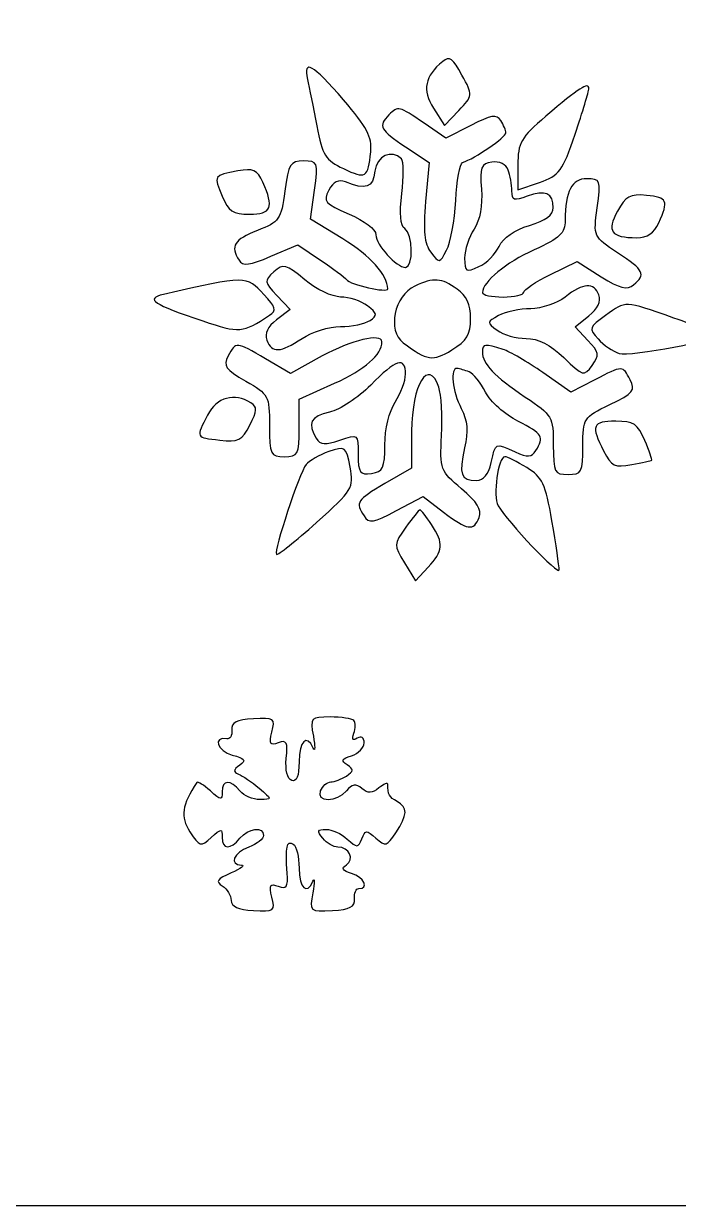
# Model space of a CAD drawing. Header units: centimetres. Extents: x -9.6 to 9.4, y -13.5 to 13.7.
# Drawn here: x -3.66 to 1.21, y -13.51 to -4.73 of the extents above; entities that cross this region are included whole.
import ezdxf

# ---------------------------------------------------------------- set-up
doc = ezdxf.new("R2010")
doc.units = ezdxf.units.CM
doc.header["$MEASUREMENT"] = 0
doc.layers.add('Layer 1', color=7, linetype='Continuous')

msp = doc.modelspace()

# ---------------------------------------------------------------- linework, layer by layer
at = {"layer": 'Layer 1'}
msp.add_open_spline([(-9.54113, 13.65267), (-9.54113, 13.65267), (9.40799, 13.65267), (9.40799, 13.65267), (9.40799, 13.65267), (9.41529, 13.65267), (9.42121, 13.64555), (9.42121, 13.63678), (9.42121, 13.63678), (9.42121, 13.63678), (9.42122, -13.49257), (9.42122, -13.49257), (9.42122, -13.49257), (9.42121, -13.50133), (9.41529, -13.50845), (9.40798, -13.50845), (9.40798, -13.50845), (9.40798, -13.50845), (-9.54113, -13.50846), (-9.54113, -13.50846), (-9.54113, -13.50846), (-9.54843, -13.50845), (-9.55435, -13.50133), (-9.55435, -13.49256), (-9.55435, -13.49256), (-9.55435, -13.49256), (-9.55436, 13.63678), (-9.55436, 13.63678), (-9.55436, 13.63678), (-9.55435, 13.64555), (-9.54843, 13.65267), (-9.54112, 13.65267), (-9.14638, 13.65267), (-9.54113, 13.65267), (-9.54113, 13.65267)], degree=3, knots=[0, 0, 0, 0, 0.1111111, 0.1111111, 0.1111111, 0.1111111, 0.2222222, 0.2222222, 0.2222222, 0.2222222, 0.3333333, 0.3333333, 0.3333333, 0.3333333, 0.4444444, 0.4444444, 0.4444444, 0.4444444, 0.5555556, 0.5555556, 0.5555556, 0.5555556, 0.6666667, 0.6666667, 0.6666667, 0.6666667, 0.7777778, 0.7777778, 0.7777778, 0.7777778, 1, 1, 1, 1.00001, 1.00001, 1.00001, 1.00001], dxfattribs=at)
at = {"layer": 'Layer 1', "color": 7}
for points, knots in [([(-1.28112, -5.29814), (-1.10736, -5.49941), (-1.06811, -5.5742), (-1.07939, -5.68256), (-1.07939, -5.68256), (-1.09968, -5.87755), (-1.11595, -5.88762), (-1.28247, -5.80822), (-1.28247, -5.80822), (-1.41546, -5.74479), (-1.43849, -5.70788), (-1.48023, -5.4912), (-1.48023, -5.4912), (-1.50622, -5.35632), (-1.53696, -5.20148), (-1.54855, -5.14712), (-1.54855, -5.14712), (-1.58191, -4.99064), (-1.51299, -5.02956), (-1.28112, -5.29814)], [0, 0, 0, 0, 0.1666667, 0.1666667, 0.1666667, 0.1666667, 0.3333333, 0.3333333, 0.3333333, 0.3333333, 0.5, 0.5, 0.5, 0.5, 0.6666667, 0.6666667, 0.6666667, 0.6666667, 1, 1, 1, 1]), ([(-0.40136, -5.11284), (-0.31963, -5.26459), (-0.31966, -5.26491), (-0.42484, -5.37687), (-0.42484, -5.37687), (-0.42484, -5.37687), (-0.53015, -5.48897), (-0.53015, -5.48897), (-0.53015, -5.48897), (-0.53015, -5.48897), (-0.61253, -5.35885), (-0.61253, -5.35885), (-0.61253, -5.35885), (-0.69841, -5.22321), (-0.67888, -5.12331), (-0.5447, -5.01195), (-0.5447, -5.01195), (-0.49522, -4.97089), (-0.46718, -4.99062), (-0.40136, -5.11284)], [0, 0, 0, 0, 0.1666667, 0.1666667, 0.1666667, 0.1666667, 0.3333333, 0.3333333, 0.3333333, 0.3333333, 0.5, 0.5, 0.5, 0.5, 0.6666667, 0.6666667, 0.6666667, 0.6666667, 1, 1, 1, 1]), ([(0.54085, -5.21285), (0.54085, -5.23373), (0.49505, -5.38658), (0.43908, -5.55252), (0.43908, -5.55252), (0.34633, -5.82746), (0.32296, -5.85918), (0.17548, -5.91024), (0.17548, -5.91024), (0.17548, -5.91024), (0.01365, -5.96627), (0.01365, -5.96627), (0.01365, -5.96627), (0.01365, -5.96627), (0.01367, -5.78185), (0.01367, -5.78185), (0.01367, -5.78185), (0.01369, -5.61619), (0.03491, -5.5793), (0.22236, -5.41906), (0.22236, -5.41906), (0.46955, -5.20774), (0.54085, -5.16157), (0.54085, -5.21285)], [0, 0, 0, 0, 0.1428571, 0.1428571, 0.1428571, 0.1428571, 0.2857143, 0.2857143, 0.2857143, 0.2857143, 0.4285714, 0.4285714, 0.4285714, 0.4285714, 0.5714286, 0.5714286, 0.5714286, 0.5714286, 0.7142857, 0.7142857, 0.7142857, 0.7142857, 1, 1, 1, 1]), ([(-0.6826, -5.47136), (-0.6826, -5.47136), (-0.52216, -5.58164), (-0.52216, -5.58164), (-0.52216, -5.58164), (-0.52216, -5.58164), (-0.33616, -5.48676), (-0.33616, -5.48676), (-0.33616, -5.48676), (-0.1857, -5.40999), (-0.14304, -5.40311), (-0.11286, -5.45072), (-0.11286, -5.45072), (-0.09235, -5.48308), (-0.07526, -5.52469), (-0.07489, -5.54316), (-0.07489, -5.54316), (-0.07428, -5.57367), (-0.3074, -5.73314), (-0.39675, -5.76335), (-0.39675, -5.76335), (-0.41709, -5.77023), (-0.44031, -5.89732), (-0.44836, -6.04578), (-0.44836, -6.04578), (-0.4564, -6.19425), (-0.48685, -6.36031), (-0.51602, -6.41481), (-0.51602, -6.41481), (-0.56791, -6.51178), (-0.57043, -6.51208), (-0.63311, -6.4291), (-0.63311, -6.4291), (-0.68119, -6.36545), (-0.69076, -6.27176), (-0.67148, -6.05344), (-0.67148, -6.05344), (-0.67148, -6.05344), (-0.6458, -5.76258), (-0.6458, -5.76258), (-0.6458, -5.76258), (-0.6458, -5.76258), (-0.82131, -5.64644), (-0.82131, -5.64644), (-0.82131, -5.64644), (-1.0098, -5.5217), (-1.02596, -5.49038), (-0.9441, -5.40852), (-0.9441, -5.40852), (-0.87592, -5.34034), (-0.87179, -5.34133), (-0.6826, -5.47136)], [0, 0, 0, 0, 0.0714286, 0.0714286, 0.0714286, 0.0714286, 0.1428571, 0.1428571, 0.1428571, 0.1428571, 0.2142857, 0.2142857, 0.2142857, 0.2142857, 0.2857143, 0.2857143, 0.2857143, 0.2857143, 0.3571429, 0.3571429, 0.3571429, 0.3571429, 0.4285714, 0.4285714, 0.4285714, 0.4285714, 0.5, 0.5, 0.5, 0.5, 0.5714286, 0.5714286, 0.5714286, 0.5714286, 0.6428571, 0.6428571, 0.6428571, 0.6428571, 0.7142857, 0.7142857, 0.7142857, 0.7142857, 0.7857143, 0.7857143, 0.7857143, 0.7857143, 0.8571429, 0.8571429, 0.8571429, 0.8571429, 1, 1, 1, 1]), ([(-0.8508, -5.73613), (-0.83493, -5.752), (-0.83404, -5.86797), (-0.84883, -5.99383), (-0.84883, -5.99383), (-0.86635, -6.14289), (-0.85855, -6.23328), (-0.82644, -6.25313), (-0.82644, -6.25313), (-0.76538, -6.29086), (-0.76073, -6.542), (-0.82109, -6.542), (-0.82109, -6.542), (-0.88914, -6.542), (-1.04075, -6.37416), (-1.04075, -6.29881), (-1.04075, -6.29881), (-1.04075, -6.2606), (-1.12732, -6.19424), (-1.24039, -6.14577), (-1.24039, -6.14577), (-1.42165, -6.06808), (-1.43549, -6.05173), (-1.39079, -5.96819), (-1.39079, -5.96819), (-1.35738, -5.90576), (-1.31792, -5.88591), (-1.26803, -5.90644), (-1.26803, -5.90644), (-1.1165, -5.96881), (-1.0628, -5.94961), (-1.04882, -5.82808), (-1.04882, -5.82808), (-1.03555, -5.71277), (-0.92534, -5.66159), (-0.8508, -5.73613)], [0, 0, 0, 0, 0.1, 0.1, 0.1, 0.1, 0.2, 0.2, 0.2, 0.2, 0.3, 0.3, 0.3, 0.3, 0.4, 0.4, 0.4, 0.4, 0.5, 0.5, 0.5, 0.5, 0.6, 0.6, 0.6, 0.6, 0.7, 0.7, 0.7, 0.7, 0.8, 0.8, 0.8, 0.8, 1, 1, 1, 1]), ([(-1.49746, -5.96751), (-1.49746, -5.96751), (-1.52616, -6.18382), (-1.52616, -6.18382), (-1.52616, -6.18382), (-1.52616, -6.18382), (-1.28643, -6.32996), (-1.28643, -6.32996), (-1.28643, -6.32996), (-1.08464, -6.45298), (-0.95289, -6.59967), (-0.95289, -6.70133), (-0.95289, -6.70133), (-0.95289, -6.73342), (-1.23311, -6.67025), (-1.26042, -6.632), (-1.26042, -6.632), (-1.2725, -6.61508), (-1.3587, -6.55001), (-1.45198, -6.48739), (-1.45198, -6.48739), (-1.45198, -6.48739), (-1.62158, -6.37355), (-1.62158, -6.37355), (-1.62158, -6.37355), (-1.62158, -6.37355), (-1.82183, -6.45938), (-1.82183, -6.45938), (-1.82183, -6.45938), (-1.98071, -6.52749), (-2.02949, -6.53354), (-2.05795, -6.4887), (-2.05795, -6.4887), (-2.12483, -6.38329), (-2.09556, -6.33582), (-1.92151, -6.26746), (-1.92151, -6.26746), (-1.75835, -6.20336), (-1.74608, -6.18573), (-1.71815, -5.97522), (-1.71815, -5.97522), (-1.69139, -5.77348), (-1.67751, -5.7512), (-1.5786, -5.7512), (-1.5786, -5.7512), (-1.47243, -5.7512), (-1.46972, -5.75842), (-1.49746, -5.96751)], [0, 0, 0, 0, 0.0769231, 0.0769231, 0.0769231, 0.0769231, 0.1538462, 0.1538462, 0.1538462, 0.1538462, 0.2307692, 0.2307692, 0.2307692, 0.2307692, 0.3076923, 0.3076923, 0.3076923, 0.3076923, 0.3846154, 0.3846154, 0.3846154, 0.3846154, 0.4615385, 0.4615385, 0.4615385, 0.4615385, 0.5384615, 0.5384615, 0.5384615, 0.5384615, 0.6153846, 0.6153846, 0.6153846, 0.6153846, 0.6923077, 0.6923077, 0.6923077, 0.6923077, 0.7692308, 0.7692308, 0.7692308, 0.7692308, 0.8461538, 0.8461538, 0.8461538, 0.8461538, 1, 1, 1, 1]), ([(-0.05784, -5.81837), (-0.04268, -5.85787), (-0.03028, -5.92762), (-0.03028, -5.97337), (-0.03028, -5.97337), (-0.03028, -6.04467), (-0.01406, -6.05039), (0.08324, -6.0134), (0.08324, -6.0134), (0.21632, -5.9628), (0.27725, -5.98947), (0.27725, -6.09831), (0.27725, -6.09831), (0.27725, -6.15177), (0.22082, -6.19353), (0.0995, -6.22988), (0.0995, -6.22988), (-0.01178, -6.26322), (-0.09575, -6.32152), (-0.12502, -6.38576), (-0.12502, -6.38576), (-0.15073, -6.4422), (-0.21902, -6.50991), (-0.27676, -6.53622), (-0.27676, -6.53622), (-0.3723, -6.57975), (-0.38175, -6.57411), (-0.38175, -6.47362), (-0.38175, -6.47362), (-0.38175, -6.41288), (-0.35032, -6.31521), (-0.31191, -6.25658), (-0.31191, -6.25658), (-0.26731, -6.18852), (-0.24746, -6.08188), (-0.25699, -5.96158), (-0.25699, -5.96158), (-0.27, -5.79733), (-0.25996, -5.77146), (-0.17866, -5.75986), (-0.17866, -5.75986), (-0.12365, -5.75201), (-0.0741, -5.77601), (-0.05784, -5.81837)], [0, 0, 0, 0, 0.0833333, 0.0833333, 0.0833333, 0.0833333, 0.1666667, 0.1666667, 0.1666667, 0.1666667, 0.25, 0.25, 0.25, 0.25, 0.3333333, 0.3333333, 0.3333333, 0.3333333, 0.4166667, 0.4166667, 0.4166667, 0.4166667, 0.5, 0.5, 0.5, 0.5, 0.5833333, 0.5833333, 0.5833333, 0.5833333, 0.6666667, 0.6666667, 0.6666667, 0.6666667, 0.75, 0.75, 0.75, 0.75, 0.8333333, 0.8333333, 0.8333333, 0.8333333, 1, 1, 1, 1]), ([(-1.88149, -5.90934), (-1.79655, -6.09577), (-1.81765, -6.1466), (-1.97999, -6.1466), (-1.97999, -6.1466), (-2.10385, -6.1466), (-2.13757, -6.12454), (-2.18361, -6.01339), (-2.18361, -6.01339), (-2.24753, -5.85906), (-2.24803, -5.85986), (-2.06821, -5.82571), (-2.06821, -5.82571), (-1.95233, -5.8037), (-1.9238, -5.81648), (-1.88149, -5.90934)], [0, 0, 0, 0, 0.2, 0.2, 0.2, 0.2, 0.4, 0.4, 0.4, 0.4, 0.6, 0.6, 0.6, 0.6, 1, 1, 1, 1]), ([(0.60314, -6.09865), (0.57462, -6.3136), (0.57512, -6.3147), (0.75539, -6.43399), (0.75539, -6.43399), (0.95307, -6.56481), (0.9673, -6.59334), (0.87366, -6.67106), (0.87366, -6.67106), (0.82409, -6.7122), (0.774, -6.69961), (0.63303, -6.61062), (0.63303, -6.61062), (0.63303, -6.61062), (0.45499, -6.49824), (0.45499, -6.49824), (0.45499, -6.49824), (0.45499, -6.49824), (0.25629, -6.59477), (0.25629, -6.59477), (0.25629, -6.59477), (0.147, -6.64787), (0.05758, -6.70714), (0.05758, -6.72649), (0.05758, -6.72649), (0.05758, -6.74584), (-0.01161, -6.76167), (-0.09618, -6.76167), (-0.09618, -6.76167), (-0.18076, -6.76167), (-0.24951, -6.74684), (-0.24897, -6.72872), (-0.24897, -6.72872), (-0.24656, -6.6473), (-0.07716, -6.50718), (0.13447, -6.41154), (0.13447, -6.41154), (0.32572, -6.32512), (0.36522, -6.28796), (0.36572, -6.19401), (0.36572, -6.19401), (0.36688, -5.97436), (0.41383, -5.883), (0.52552, -5.883), (0.52552, -5.883), (0.62732, -5.883), (0.63055, -5.89198), (0.60314, -6.09865)], [0, 0, 0, 0, 0.0769231, 0.0769231, 0.0769231, 0.0769231, 0.1538462, 0.1538462, 0.1538462, 0.1538462, 0.2307692, 0.2307692, 0.2307692, 0.2307692, 0.3076923, 0.3076923, 0.3076923, 0.3076923, 0.3846154, 0.3846154, 0.3846154, 0.3846154, 0.4615385, 0.4615385, 0.4615385, 0.4615385, 0.5384615, 0.5384615, 0.5384615, 0.5384615, 0.6153846, 0.6153846, 0.6153846, 0.6153846, 0.6923077, 0.6923077, 0.6923077, 0.6923077, 0.7692308, 0.7692308, 0.7692308, 0.7692308, 0.8461538, 0.8461538, 0.8461538, 0.8461538, 1, 1, 1, 1]), ([(0.9692, -6.0066), (1.12604, -6.02172), (1.13645, -6.04484), (1.061, -6.21044), (1.061, -6.21044), (1.02531, -6.28878), (0.9759, -6.32213), (0.89625, -6.32166), (0.89625, -6.32166), (0.70618, -6.32054), (0.67183, -6.27306), (0.75372, -6.12463), (0.75372, -6.12463), (0.81482, -6.01386), (0.8492, -5.99503), (0.9692, -6.0066)], [0, 0, 0, 0, 0.2, 0.2, 0.2, 0.2, 0.4, 0.4, 0.4, 0.4, 0.6, 0.6, 0.6, 0.6, 1, 1, 1, 1]), ([(-1.56961, -6.63387), (-1.48595, -6.70416), (-1.36617, -6.76167), (-1.30343, -6.76167), (-1.30343, -6.76167), (-1.24068, -6.76167), (-1.15097, -6.79095), (-1.10407, -6.82674), (-1.10407, -6.82674), (-1.03025, -6.88305), (-1.02765, -6.89773), (-1.08469, -6.9359), (-1.08469, -6.9359), (-1.12093, -6.96015), (-1.21978, -6.98043), (-1.30435, -6.98096), (-1.30435, -6.98096), (-1.38893, -6.98148), (-1.51743, -7.0212), (-1.58992, -7.06921), (-1.58992, -7.06921), (-1.75175, -7.17638), (-1.81358, -7.17941), (-1.85096, -7.08199), (-1.85096, -7.08199), (-1.87007, -7.0322), (-1.84595, -6.9814), (-1.77935, -6.93116), (-1.77935, -6.93116), (-1.77935, -6.93116), (-1.67892, -6.85541), (-1.67892, -6.85541), (-1.67892, -6.85541), (-1.67892, -6.85541), (-1.77789, -6.75007), (-1.77789, -6.75007), (-1.77789, -6.75007), (-1.87203, -6.64985), (-1.87307, -6.64135), (-1.79929, -6.5754), (-1.79929, -6.5754), (-1.72786, -6.51157), (-1.70967, -6.5162), (-1.56961, -6.63387)], [0, 0, 0, 0, 0.0833333, 0.0833333, 0.0833333, 0.0833333, 0.1666667, 0.1666667, 0.1666667, 0.1666667, 0.25, 0.25, 0.25, 0.25, 0.3333333, 0.3333333, 0.3333333, 0.3333333, 0.4166667, 0.4166667, 0.4166667, 0.4166667, 0.5, 0.5, 0.5, 0.5, 0.5833333, 0.5833333, 0.5833333, 0.5833333, 0.6666667, 0.6666667, 0.6666667, 0.6666667, 0.75, 0.75, 0.75, 0.75, 0.8333333, 0.8333333, 0.8333333, 0.8333333, 1, 1, 1, 1]), ([(-1.87331, -6.74202), (-1.78405, -6.83704), (-1.77785, -6.86075), (-1.83271, -6.89726), (-1.83271, -6.89726), (-2.03083, -7.02911), (-2.05502, -7.03117), (-2.32815, -6.93953), (-2.32815, -6.93953), (-2.69714, -6.81573), (-2.75811, -6.77469), (-2.62007, -6.74308), (-2.62007, -6.74308), (-2.00684, -6.60263), (-2.00426, -6.60263), (-1.87331, -6.74202)], [0, 0, 0, 0, 0.2, 0.2, 0.2, 0.2, 0.4, 0.4, 0.4, 0.4, 0.6, 0.6, 0.6, 0.6, 1, 1, 1, 1]), ([(-0.43667, -6.70343), (-0.36713, -6.75194), (-0.33782, -6.81659), (-0.33782, -6.92144), (-0.33782, -6.92144), (-0.33782, -7.04175), (-0.36469, -7.08684), (-0.47715, -7.15523), (-0.47715, -7.15523), (-0.61869, -7.24131), (-0.65913, -7.23528), (-0.83828, -7.10142), (-0.83828, -7.10142), (-0.95818, -7.01183), (-0.90474, -6.74994), (-0.75239, -6.68052), (-0.75239, -6.68052), (-0.60939, -6.61537), (-0.55751, -6.61914), (-0.43667, -6.70343)], [0, 0, 0, 0, 0.1666667, 0.1666667, 0.1666667, 0.1666667, 0.3333333, 0.3333333, 0.3333333, 0.3333333, 0.5, 0.5, 0.5, 0.5, 0.6666667, 0.6666667, 0.6666667, 0.6666667, 1, 1, 1, 1]), ([(0.61546, -6.74655), (0.63338, -6.79324), (0.60697, -6.84876), (0.54173, -6.9016), (0.54173, -6.9016), (0.54173, -6.9016), (0.44008, -6.98391), (0.44008, -6.98391), (0.44008, -6.98391), (0.44008, -6.98391), (0.5343, -7.0842), (0.5343, -7.0842), (0.5343, -7.0842), (0.6181, -7.1734), (0.62158, -7.1939), (0.56579, -7.26963), (0.56579, -7.26963), (0.50502, -7.35211), (0.49843, -7.35031), (0.35511, -7.21199), (0.35511, -7.21199), (0.25489, -7.11526), (0.16449, -7.06921), (0.07487, -7.06921), (0.07487, -7.06921), (0.00211, -7.06921), (-0.09442, -7.04215), (-0.13964, -7.00909), (-0.13964, -7.00909), (-0.21925, -6.95087), (-0.21892, -6.9474), (-0.12896, -6.89925), (-0.12896, -6.89925), (-0.07786, -6.87191), (0.02949, -6.8491), (0.10961, -6.84856), (0.10961, -6.84856), (0.18973, -6.84802), (0.30471, -6.80892), (0.36512, -6.76167), (0.36512, -6.76167), (0.50026, -6.65596), (0.57887, -6.65121), (0.61546, -6.74655)], [0, 0, 0, 0, 0.0833333, 0.0833333, 0.0833333, 0.0833333, 0.1666667, 0.1666667, 0.1666667, 0.1666667, 0.25, 0.25, 0.25, 0.25, 0.3333333, 0.3333333, 0.3333333, 0.3333333, 0.4166667, 0.4166667, 0.4166667, 0.4166667, 0.5, 0.5, 0.5, 0.5, 0.5833333, 0.5833333, 0.5833333, 0.5833333, 0.6666667, 0.6666667, 0.6666667, 0.6666667, 0.75, 0.75, 0.75, 0.75, 0.8333333, 0.8333333, 0.8333333, 0.8333333, 1, 1, 1, 1]), ([(1.1736, -6.91808), (1.34038, -6.97634), (1.48479, -7.03196), (1.4945, -7.04167), (1.4945, -7.04167), (1.52898, -7.07615), (0.84714, -7.20653), (0.76638, -7.1809), (0.76638, -7.1809), (0.7212, -7.16656), (0.65086, -7.11794), (0.61005, -7.07285), (0.61005, -7.07285), (0.5397, -6.99511), (0.54258, -6.98609), (0.66596, -6.89824), (0.66596, -6.89824), (0.82168, -6.78735), (0.79658, -6.78637), (1.1736, -6.91808)], [0, 0, 0, 0, 0.1666667, 0.1666667, 0.1666667, 0.1666667, 0.3333333, 0.3333333, 0.3333333, 0.3333333, 0.5, 0.5, 0.5, 0.5, 0.6666667, 0.6666667, 0.6666667, 0.6666667, 1, 1, 1, 1]), ([(-0.99682, -7.09406), (-0.99682, -7.19061), (-1.12285, -7.30107), (-1.34859, -7.40238), (-1.34859, -7.40238), (-1.34859, -7.40238), (-1.61189, -7.52054), (-1.61189, -7.52054), (-1.61189, -7.52054), (-1.61189, -7.52054), (-1.61189, -7.73421), (-1.61189, -7.73421), (-1.61189, -7.73421), (-1.61189, -7.93283), (-1.61962, -7.94787), (-1.72172, -7.94787), (-1.72172, -7.94787), (-1.82489, -7.94787), (-1.83158, -7.93387), (-1.83189, -7.71722), (-1.83189, -7.71722), (-1.83222, -7.49421), (-1.83806, -7.48325), (-2.00827, -7.38604), (-2.00827, -7.38604), (-2.16058, -7.29906), (-2.17809, -7.27389), (-2.13819, -7.19932), (-2.13819, -7.19932), (-2.08039, -7.09132), (-2.08239, -7.09117), (-1.86096, -7.22093), (-1.86096, -7.22093), (-1.86096, -7.22093), (-1.67702, -7.32873), (-1.67702, -7.32873), (-1.67702, -7.32873), (-1.67702, -7.32873), (-1.43974, -7.19897), (-1.43974, -7.19897), (-1.43974, -7.19897), (-1.22699, -7.08263), (-0.99682, -7.02811), (-0.99682, -7.09406)], [0, 0, 0, 0, 0.0833333, 0.0833333, 0.0833333, 0.0833333, 0.1666667, 0.1666667, 0.1666667, 0.1666667, 0.25, 0.25, 0.25, 0.25, 0.3333333, 0.3333333, 0.3333333, 0.3333333, 0.4166667, 0.4166667, 0.4166667, 0.4166667, 0.5, 0.5, 0.5, 0.5, 0.5833333, 0.5833333, 0.5833333, 0.5833333, 0.6666667, 0.6666667, 0.6666667, 0.6666667, 0.75, 0.75, 0.75, 0.75, 0.8333333, 0.8333333, 0.8333333, 0.8333333, 1, 1, 1, 1]), ([(-0.09591, -7.15047), (-0.04743, -7.16618), (0.08556, -7.24393), (0.19962, -7.32323), (0.19962, -7.32323), (0.19962, -7.32323), (0.40702, -7.46743), (0.40702, -7.46743), (0.40702, -7.46743), (0.40702, -7.46743), (0.58202, -7.37815), (0.58202, -7.37815), (0.58202, -7.37815), (0.79611, -7.26893), (0.79071, -7.26896), (0.84831, -7.3766), (0.84831, -7.3766), (0.88988, -7.45426), (0.87243, -7.47541), (0.69609, -7.56108), (0.69609, -7.56108), (0.50091, -7.65591), (0.49692, -7.66208), (0.49692, -7.86876), (0.49692, -7.86876), (0.49692, -8.06445), (0.48899, -8.07968), (0.38708, -8.07968), (0.38708, -8.07968), (0.28472, -8.07968), (0.27725, -8.06489), (0.27725, -7.86212), (0.27725, -7.86212), (0.27725, -7.65152), (0.27058, -7.64008), (0.06857, -7.50454), (0.06857, -7.50454), (-0.16183, -7.34994), (-0.24995, -7.25757), (-0.24995, -7.17064), (-0.24995, -7.17064), (-0.24995, -7.10877), (-0.23185, -7.1064), (-0.09591, -7.15047)], [0, 0, 0, 0, 0.0833333, 0.0833333, 0.0833333, 0.0833333, 0.1666667, 0.1666667, 0.1666667, 0.1666667, 0.25, 0.25, 0.25, 0.25, 0.3333333, 0.3333333, 0.3333333, 0.3333333, 0.4166667, 0.4166667, 0.4166667, 0.4166667, 0.5, 0.5, 0.5, 0.5, 0.5833333, 0.5833333, 0.5833333, 0.5833333, 0.6666667, 0.6666667, 0.6666667, 0.6666667, 0.75, 0.75, 0.75, 0.75, 0.8333333, 0.8333333, 0.8333333, 0.8333333, 1, 1, 1, 1]), ([(-0.82109, -7.33435), (-0.82109, -7.38353), (-0.85568, -7.47677), (-0.89797, -7.54155), (-0.89797, -7.54155), (-0.94257, -7.60987), (-0.97485, -7.74298), (-0.97485, -7.85852), (-0.97485, -7.85852), (-0.97485, -8.03164), (-0.98779, -8.05955), (-1.0737, -8.07175), (-1.0737, -8.07175), (-1.16014, -8.08402), (-1.17255, -8.06638), (-1.17255, -7.93125), (-1.17255, -7.93125), (-1.17255, -7.77743), (-1.17319, -7.77693), (-1.30907, -7.8243), (-1.30907, -7.8243), (-1.41685, -7.86187), (-1.4537, -7.85908), (-1.48413, -7.81103), (-1.48413, -7.81103), (-1.5535, -7.70151), (-1.52625, -7.64781), (-1.38564, -7.61693), (-1.38564, -7.61693), (-1.30954, -7.60021), (-1.17193, -7.50968), (-1.07985, -7.41574), (-1.07985, -7.41574), (-0.89252, -7.22463), (-0.82109, -7.20216), (-0.82109, -7.33435)], [0, 0, 0, 0, 0.1, 0.1, 0.1, 0.1, 0.2, 0.2, 0.2, 0.2, 0.3, 0.3, 0.3, 0.3, 0.4, 0.4, 0.4, 0.4, 0.5, 0.5, 0.5, 0.5, 0.6, 0.6, 0.6, 0.6, 0.7, 0.7, 0.7, 0.7, 0.8, 0.8, 0.8, 0.8, 1, 1, 1, 1]), ([(-0.57384, -7.43166), (-0.55542, -7.48602), (-0.54621, -7.64744), (-0.55337, -7.79037), (-0.55337, -7.79037), (-0.566, -8.04208), (-0.56135, -8.05448), (-0.40522, -8.18577), (-0.40522, -8.18577), (-0.28928, -8.28326), (-0.25235, -8.34289), (-0.27366, -8.39819), (-0.27366, -8.39819), (-0.31374, -8.5022), (-0.3611, -8.4953), (-0.53914, -8.3595), (-0.53914, -8.3595), (-0.53914, -8.3595), (-0.69066, -8.24393), (-0.69066, -8.24393), (-0.69066, -8.24393), (-0.69066, -8.24393), (-0.88894, -8.34852), (-0.88894, -8.34852), (-0.88894, -8.34852), (-1.06051, -8.43903), (-1.09287, -8.44424), (-1.12921, -8.38721), (-1.12921, -8.38721), (-1.19437, -8.28496), (-1.18564, -8.27143), (-0.97485, -8.1479), (-0.97485, -8.1479), (-0.97485, -8.1479), (-0.77715, -8.03204), (-0.77715, -8.03204), (-0.77715, -8.03204), (-0.77715, -8.03204), (-0.77575, -7.75931), (-0.77575, -7.75931), (-0.77575, -7.75931), (-0.77397, -7.41126), (-0.64931, -7.20896), (-0.57384, -7.43166)], [0, 0, 0, 0, 0.0833333, 0.0833333, 0.0833333, 0.0833333, 0.1666667, 0.1666667, 0.1666667, 0.1666667, 0.25, 0.25, 0.25, 0.25, 0.3333333, 0.3333333, 0.3333333, 0.3333333, 0.4166667, 0.4166667, 0.4166667, 0.4166667, 0.5, 0.5, 0.5, 0.5, 0.5833333, 0.5833333, 0.5833333, 0.5833333, 0.6666667, 0.6666667, 0.6666667, 0.6666667, 0.75, 0.75, 0.75, 0.75, 0.8333333, 0.8333333, 0.8333333, 0.8333333, 1, 1, 1, 1]), ([(-0.34788, -7.31828), (-0.31716, -7.33063), (-0.26239, -7.39807), (-0.22615, -7.46814), (-0.22615, -7.46814), (-0.18992, -7.53821), (-0.0816, -7.63568), (0.01456, -7.68474), (0.01456, -7.68474), (0.19918, -7.77892), (0.21213, -7.79996), (0.14792, -7.90144), (0.14792, -7.90144), (0.11521, -7.95315), (0.08658, -7.95517), (-0.00724, -7.91243), (-0.00724, -7.91243), (-0.15817, -7.84366), (-0.15078, -7.84034), (-0.18405, -7.99181), (-0.18405, -7.99181), (-0.20357, -8.08068), (-0.23963, -8.12361), (-0.29478, -8.12361), (-0.29478, -8.12361), (-0.4094, -8.12361), (-0.42594, -8.0779), (-0.38193, -7.88278), (-0.38193, -7.88278), (-0.3539, -7.75847), (-0.36053, -7.67992), (-0.4066, -7.59084), (-0.4066, -7.59084), (-0.47377, -7.46095), (-0.49133, -7.28659), (-0.43667, -7.29234), (-0.43667, -7.29234), (-0.41854, -7.29425), (-0.37859, -7.30592), (-0.34788, -7.31828)], [0, 0, 0, 0, 0.0909091, 0.0909091, 0.0909091, 0.0909091, 0.1818182, 0.1818182, 0.1818182, 0.1818182, 0.2727273, 0.2727273, 0.2727273, 0.2727273, 0.3636364, 0.3636364, 0.3636364, 0.3636364, 0.4545455, 0.4545455, 0.4545455, 0.4545455, 0.5454545, 0.5454545, 0.5454545, 0.5454545, 0.6363636, 0.6363636, 0.6363636, 0.6363636, 0.7272727, 0.7272727, 0.7272727, 0.7272727, 0.8181818, 0.8181818, 0.8181818, 0.8181818, 1, 1, 1, 1]), ([(-1.9702, -7.54732), (-1.92122, -7.57835), (-1.92255, -7.60681), (-1.97794, -7.71393), (-1.97794, -7.71393), (-2.03657, -7.82731), (-2.06397, -7.84088), (-2.20175, -7.82479), (-2.20175, -7.82479), (-2.38243, -7.8037), (-2.37997, -7.8088), (-2.29173, -7.63816), (-2.29173, -7.63816), (-2.22368, -7.50658), (-2.09282, -7.4696), (-1.9702, -7.54732)], [0, 0, 0, 0, 0.2, 0.2, 0.2, 0.2, 0.4, 0.4, 0.4, 0.4, 0.6, 0.6, 0.6, 0.6, 1, 1, 1, 1]), ([(0.95663, -7.82706), (0.98966, -7.90559), (1.01342, -7.97194), (1.00942, -7.97451), (1.00942, -7.97451), (1.00542, -7.97708), (0.93813, -7.99137), (0.85988, -8.00626), (0.85988, -8.00626), (0.73455, -8.03012), (0.70969, -8.01804), (0.65119, -7.90492), (0.65119, -7.90492), (0.55412, -7.7172), (0.56747, -7.68427), (0.74067, -7.68427), (0.74067, -7.68427), (0.87494, -7.68427), (0.90489, -7.70408), (0.95663, -7.82706)], [0, 0, 0, 0, 0.1666667, 0.1666667, 0.1666667, 0.1666667, 0.3333333, 0.3333333, 0.3333333, 0.3333333, 0.5, 0.5, 0.5, 0.5, 0.6666667, 0.6666667, 0.6666667, 0.6666667, 1, 1, 1, 1]), ([(-1.23329, -8.02584), (-1.20432, -8.18029), (-1.21336, -8.19517), (-1.48358, -8.43761), (-1.48358, -8.43761), (-1.63777, -8.57595), (-1.77129, -8.68178), (-1.78029, -8.67278), (-1.78029, -8.67278), (-1.80249, -8.65059), (-1.61047, -8.07074), (-1.55956, -8.0062), (-1.55956, -8.0062), (-1.53721, -7.97787), (-1.46142, -7.93465), (-1.39114, -7.91015), (-1.39114, -7.91015), (-1.26769, -7.86711), (-1.26233, -7.87104), (-1.23329, -8.02584)], [0, 0, 0, 0, 0.1666667, 0.1666667, 0.1666667, 0.1666667, 0.3333333, 0.3333333, 0.3333333, 0.3333333, 0.5, 0.5, 0.5, 0.5, 0.6666667, 0.6666667, 0.6666667, 0.6666667, 1, 1, 1, 1]), ([(0.08043, -8.02911), (0.19684, -8.10011), (0.21973, -8.14865), (0.26714, -8.42517), (0.26714, -8.42517), (0.29687, -8.59849), (0.32118, -8.76185), (0.32118, -8.78818), (0.32118, -8.78818), (0.32118, -8.83548), (-0.06147, -8.43425), (-0.13334, -8.31159), (-0.13334, -8.31159), (-0.17389, -8.24238), (-0.13327, -7.94777), (-0.08321, -7.94804), (-0.08321, -7.94804), (-0.06618, -7.94813), (0.00745, -7.98461), (0.08043, -8.02911)], [0, 0, 0, 0, 0.1666667, 0.1666667, 0.1666667, 0.1666667, 0.3333333, 0.3333333, 0.3333333, 0.3333333, 0.5, 0.5, 0.5, 0.5, 0.6666667, 0.6666667, 0.6666667, 0.6666667, 1, 1, 1, 1]), ([(-0.62844, -8.45156), (-0.53479, -8.59448), (-0.53883, -8.64725), (-0.65265, -8.76841), (-0.65265, -8.76841), (-0.65265, -8.76841), (-0.74782, -8.86972), (-0.74782, -8.86972), (-0.74782, -8.86972), (-0.74782, -8.86972), (-0.82942, -8.73554), (-0.82942, -8.73554), (-0.82942, -8.73554), (-0.90962, -8.60366), (-0.90944, -8.59916), (-0.81912, -8.47232), (-0.81912, -8.47232), (-0.76859, -8.40135), (-0.72097, -8.34328), (-0.71331, -8.34328), (-0.71331, -8.34328), (-0.70566, -8.34328), (-0.66746, -8.39201), (-0.62844, -8.45156)], [0, 0, 0, 0, 0.1428571, 0.1428571, 0.1428571, 0.1428571, 0.2857143, 0.2857143, 0.2857143, 0.2857143, 0.4285714, 0.4285714, 0.4285714, 0.4285714, 0.5714286, 0.5714286, 0.5714286, 0.5714286, 0.7142857, 0.7142857, 0.7142857, 0.7142857, 1, 1, 1, 1]), ([(-1.20487, -9.90721), (-1.19043, -9.92165), (-1.19049, -9.96444), (-1.20501, -10.00228), (-1.20501, -10.00228), (-1.22244, -10.04769), (-1.21394, -10.06029), (-1.18002, -10.03933), (-1.18002, -10.03933), (-1.14955, -10.0205), (-1.12862, -10.03425), (-1.12862, -10.07309), (-1.12862, -10.07309), (-1.12862, -10.10914), (-1.17077, -10.15201), (-1.22229, -10.16836), (-1.22229, -10.16836), (-1.29613, -10.19179), (-1.30311, -10.20637), (-1.25524, -10.23722), (-1.25524, -10.23722), (-1.2042, -10.27011), (-1.20502, -10.28324), (-1.26042, -10.31961), (-1.26042, -10.31961), (-1.29667, -10.3434), (-1.34892, -10.36317), (-1.37654, -10.36354), (-1.37654, -10.36354), (-1.40416, -10.36391), (-1.43813, -10.39387), (-1.45204, -10.43012), (-1.45204, -10.43012), (-1.48599, -10.51857), (-1.33348, -10.51814), (-1.25997, -10.42957), (-1.25997, -10.42957), (-1.21803, -10.37904), (-1.19045, -10.37507), (-1.14476, -10.41299), (-1.14476, -10.41299), (-1.09969, -10.45039), (-1.06823, -10.44918), (-1.01879, -10.40815), (-1.01879, -10.40815), (-0.98254, -10.37807), (-0.95289, -10.36576), (-0.95289, -10.3808), (-0.95289, -10.3808), (-0.95289, -10.45602), (-0.94171, -10.47681), (-0.88387, -10.50918), (-0.88387, -10.50918), (-0.80266, -10.55463), (-0.80468, -10.60586), (-0.89296, -10.7406), (-0.89296, -10.7406), (-0.95904, -10.84145), (-0.97099, -10.84471), (-1.0413, -10.78109), (-1.0413, -10.78109), (-1.11103, -10.71798), (-1.12026, -10.71839), (-1.14607, -10.78567), (-1.14607, -10.78567), (-1.17231, -10.85403), (-1.18021, -10.85417), (-1.25381, -10.78756), (-1.25381, -10.78756), (-1.2975, -10.74803), (-1.3687, -10.71568), (-1.41204, -10.71568), (-1.41204, -10.71568), (-1.47711, -10.71568), (-1.48131, -10.72717), (-1.43615, -10.78158), (-1.43615, -10.78158), (-1.40607, -10.81783), (-1.35539, -10.84748), (-1.32353, -10.84748), (-1.32353, -10.84748), (-1.23952, -10.84748), (-1.19572, -10.9393), (-1.2606, -10.97939), (-1.2606, -10.97939), (-1.30024, -11.00389), (-1.28936, -11.02205), (-1.22229, -11.04334), (-1.22229, -11.04334), (-1.13069, -11.07241), (-1.09029, -11.15502), (-1.16767, -11.15502), (-1.16767, -11.15502), (-1.18915, -11.15502), (-1.20398, -11.18958), (-1.20062, -11.23181), (-1.20062, -11.23181), (-1.1959, -11.29129), (-1.23284, -11.31075), (-1.36444, -11.31808), (-1.36444, -11.31808), (-1.53289, -11.32748), (-1.53416, -11.32633), (-1.5102, -11.18637), (-1.5102, -11.18637), (-1.49691, -11.10872), (-1.49623, -11.0699), (-1.50869, -11.1001), (-1.50869, -11.1001), (-1.55302, -11.20756), (-1.61189, -11.15265), (-1.61189, -11.00384), (-1.61189, -11.00384), (-1.61189, -10.9207), (-1.63166, -10.84045), (-1.65582, -10.82552), (-1.65582, -10.82552), (-1.7036, -10.79598), (-1.71372, -10.84472), (-1.70045, -11.04042), (-1.70045, -11.04042), (-1.69344, -11.14363), (-1.70585, -11.16208), (-1.76658, -11.13878), (-1.76658, -11.13878), (-1.82821, -11.11512), (-1.83655, -11.12913), (-1.8141, -11.21859), (-1.8141, -11.21859), (-1.7885, -11.32058), (-1.79677, -11.32654), (-1.952, -11.31794), (-1.952, -11.31794), (-2.06542, -11.31165), (-2.11712, -11.28815), (-2.11712, -11.24288), (-2.11712, -11.24288), (-2.11712, -11.20664), (-2.1465, -11.15856), (-2.18241, -11.13605), (-2.18241, -11.13605), (-2.23495, -11.1031), (-2.2221, -11.0842), (-2.11651, -11.03918), (-2.11651, -11.03918), (-2.04435, -11.00842), (-2.01004, -10.98235), (-2.04024, -10.98126), (-2.04024, -10.98126), (-2.13545, -10.97783), (-2.09981, -10.89101), (-1.98532, -10.84748), (-1.98532, -10.84748), (-1.92491, -10.82452), (-1.87549, -10.78546), (-1.87549, -10.7607), (-1.87549, -10.7607), (-1.87549, -10.69308), (-1.98896, -10.70657), (-2.05122, -10.78158), (-2.05122, -10.78158), (-2.12327, -10.8684), (-2.18302, -10.86531), (-2.18302, -10.77477), (-2.18302, -10.77477), (-2.18302, -10.70762), (-2.18928, -10.70773), (-2.26492, -10.77618), (-2.26492, -10.77618), (-2.34245, -10.84634), (-2.35088, -10.84408), (-2.42323, -10.73367), (-2.42323, -10.73367), (-2.49641, -10.62197), (-2.48411, -10.5351), (-2.37146, -10.36815), (-2.37146, -10.36815), (-2.36477, -10.35823), (-2.31963, -10.386), (-2.27116, -10.42987), (-2.27116, -10.42987), (-2.19199, -10.50152), (-2.18302, -10.50224), (-2.18302, -10.43692), (-2.18302, -10.43692), (-2.18302, -10.34639), (-2.12327, -10.3433), (-2.05122, -10.43012), (-2.05122, -10.43012), (-2.02114, -10.46636), (-1.95447, -10.49536), (-1.90306, -10.49455), (-1.90306, -10.49455), (-1.80976, -10.49309), (-1.80977, -10.49294), (-1.90903, -10.41015), (-1.90903, -10.41015), (-1.96372, -10.36453), (-2.03291, -10.31727), (-2.06279, -10.30512), (-2.06279, -10.30512), (-2.10364, -10.28852), (-2.10134, -10.27206), (-2.05351, -10.23878), (-2.05351, -10.23878), (-2.00243, -10.20323), (-2.01362, -10.18857), (-2.11034, -10.16429), (-2.11034, -10.16429), (-2.2186, -10.13712), (-2.25641, -10.02166), (-2.14975, -10.04397), (-2.14975, -10.04397), (-2.12541, -10.04907), (-2.10811, -10.01945), (-2.11131, -9.97816), (-2.11131, -9.97816), (-2.11573, -9.92109), (-2.07753, -9.90087), (-1.952, -9.89385), (-1.952, -9.89385), (-1.79676, -9.88517), (-1.7885, -9.89111), (-1.8141, -9.99311), (-1.8141, -9.99311), (-1.83651, -10.0824), (-1.82816, -10.09655), (-1.76692, -10.07305), (-1.76692, -10.07305), (-1.70476, -10.0492), (-1.69491, -10.0683), (-1.70711, -10.18902), (-1.70711, -10.18902), (-1.71597, -10.27668), (-1.70011, -10.34101), (-1.6668, -10.35254), (-1.6668, -10.35254), (-1.62955, -10.36543), (-1.61189, -10.3209), (-1.61189, -10.21411), (-1.61189, -10.21411), (-1.61189, -10.05907), (-1.55534, -10.0042), (-1.50623, -10.1116), (-1.50623, -10.1116), (-1.49242, -10.1418), (-1.49235, -10.10226), (-1.50606, -10.02373), (-1.50606, -10.02373), (-1.53018, -9.88566), (-1.52605, -9.88095), (-1.38107, -9.88095), (-1.38107, -9.88095), (-1.2986, -9.88095), (-1.21931, -9.89276), (-1.20487, -9.90721)], [0, 0, 0, 0, 0.0153846, 0.0153846, 0.0153846, 0.0153846, 0.0307692, 0.0307692, 0.0307692, 0.0307692, 0.0461538, 0.0461538, 0.0461538, 0.0461538, 0.0615385, 0.0615385, 0.0615385, 0.0615385, 0.0769231, 0.0769231, 0.0769231, 0.0769231, 0.0923077, 0.0923077, 0.0923077, 0.0923077, 0.1076923, 0.1076923, 0.1076923, 0.1076923, 0.1230769, 0.1230769, 0.1230769, 0.1230769, 0.1384615, 0.1384615, 0.1384615, 0.1384615, 0.1538462, 0.1538462, 0.1538462, 0.1538462, 0.1692308, 0.1692308, 0.1692308, 0.1692308, 0.1846154, 0.1846154, 0.1846154, 0.1846154, 0.2, 0.2, 0.2, 0.2, 0.2153846, 0.2153846, 0.2153846, 0.2153846, 0.2307692, 0.2307692, 0.2307692, 0.2307692, 0.2461538, 0.2461538, 0.2461538, 0.2461538, 0.2615385, 0.2615385, 0.2615385, 0.2615385, 0.2769231, 0.2769231, 0.2769231, 0.2769231, 0.2923077, 0.2923077, 0.2923077, 0.2923077, 0.3076923, 0.3076923, 0.3076923, 0.3076923, 0.3230769, 0.3230769, 0.3230769, 0.3230769, 0.3384615, 0.3384615, 0.3384615, 0.3384615, 0.3538462, 0.3538462, 0.3538462, 0.3538462, 0.3692308, 0.3692308, 0.3692308, 0.3692308, 0.3846154, 0.3846154, 0.3846154, 0.3846154, 0.4, 0.4, 0.4, 0.4, 0.4153846, 0.4153846, 0.4153846, 0.4153846, 0.4307692, 0.4307692, 0.4307692, 0.4307692, 0.4461538, 0.4461538, 0.4461538, 0.4461538, 0.4615385, 0.4615385, 0.4615385, 0.4615385, 0.4769231, 0.4769231, 0.4769231, 0.4769231, 0.4923077, 0.4923077, 0.4923077, 0.4923077, 0.5076923, 0.5076923, 0.5076923, 0.5076923, 0.5230769, 0.5230769, 0.5230769, 0.5230769, 0.5384615, 0.5384615, 0.5384615, 0.5384615, 0.5538462, 0.5538462, 0.5538462, 0.5538462, 0.5692308, 0.5692308, 0.5692308, 0.5692308, 0.5846154, 0.5846154, 0.5846154, 0.5846154, 0.6, 0.6, 0.6, 0.6, 0.6153846, 0.6153846, 0.6153846, 0.6153846, 0.6307692, 0.6307692, 0.6307692, 0.6307692, 0.6461538, 0.6461538, 0.6461538, 0.6461538, 0.6615385, 0.6615385, 0.6615385, 0.6615385, 0.6769231, 0.6769231, 0.6769231, 0.6769231, 0.6923077, 0.6923077, 0.6923077, 0.6923077, 0.7076923, 0.7076923, 0.7076923, 0.7076923, 0.7230769, 0.7230769, 0.7230769, 0.7230769, 0.7384615, 0.7384615, 0.7384615, 0.7384615, 0.7538462, 0.7538462, 0.7538462, 0.7538462, 0.7692308, 0.7692308, 0.7692308, 0.7692308, 0.7846154, 0.7846154, 0.7846154, 0.7846154, 0.8, 0.8, 0.8, 0.8, 0.8153846, 0.8153846, 0.8153846, 0.8153846, 0.8307692, 0.8307692, 0.8307692, 0.8307692, 0.8461538, 0.8461538, 0.8461538, 0.8461538, 0.8615385, 0.8615385, 0.8615385, 0.8615385, 0.8769231, 0.8769231, 0.8769231, 0.8769231, 0.8923077, 0.8923077, 0.8923077, 0.8923077, 0.9076923, 0.9076923, 0.9076923, 0.9076923, 0.9230769, 0.9230769, 0.9230769, 0.9230769, 0.9384615, 0.9384615, 0.9384615, 0.9384615, 0.9538462, 0.9538462, 0.9538462, 0.9538462, 0.9692308, 0.9692308, 0.9692308, 0.9692308, 1, 1, 1, 1])]:
    msp.add_open_spline(points, degree=3, knots=knots, dxfattribs=at)

doc.saveas('drawing.dxf')
